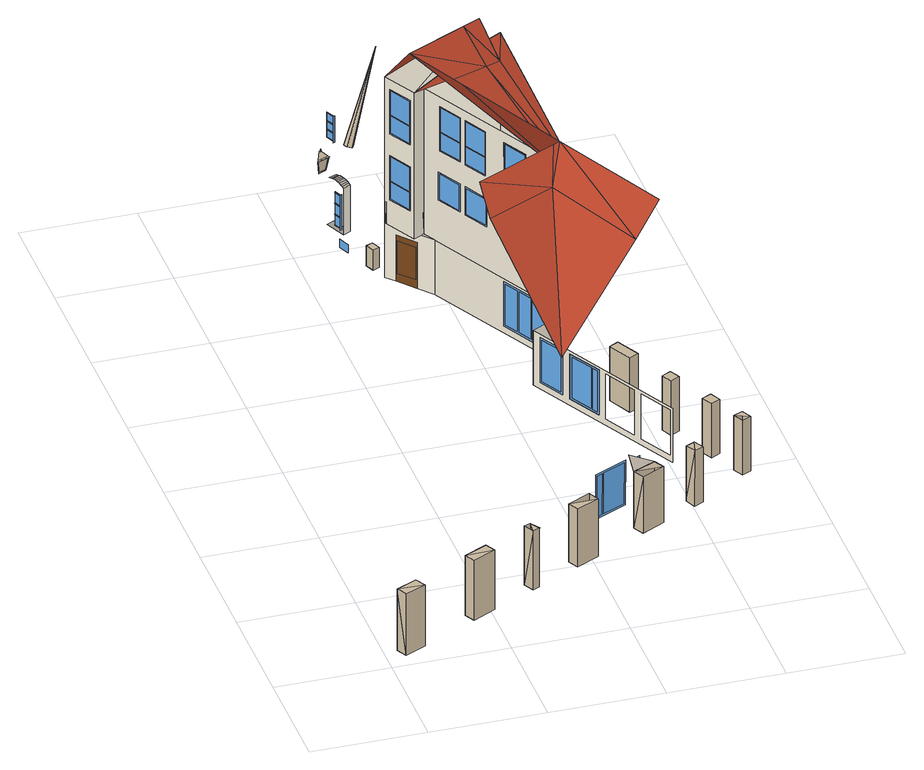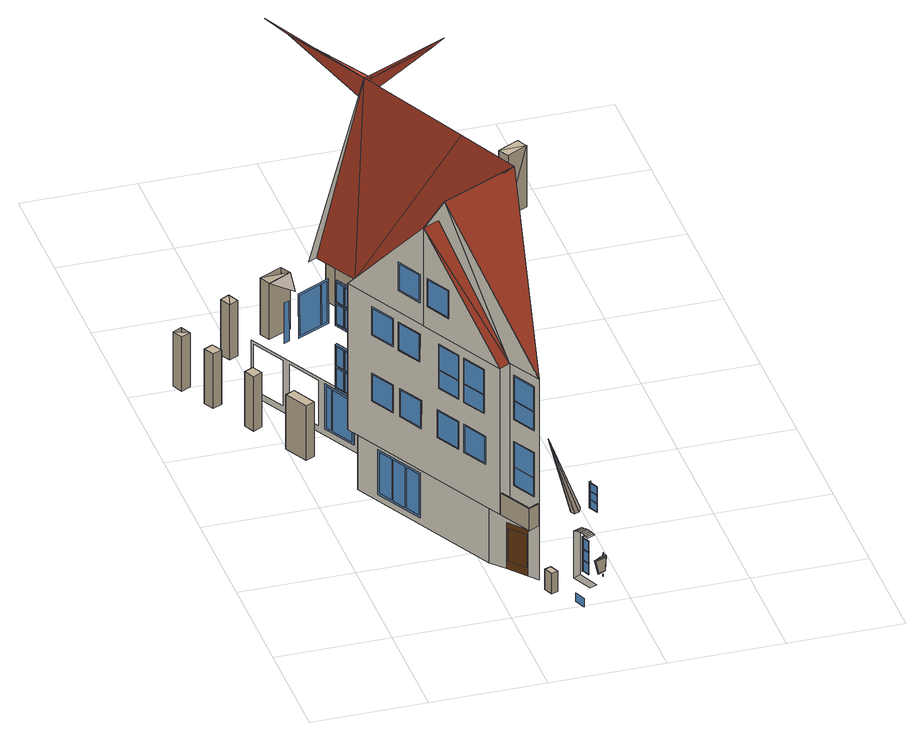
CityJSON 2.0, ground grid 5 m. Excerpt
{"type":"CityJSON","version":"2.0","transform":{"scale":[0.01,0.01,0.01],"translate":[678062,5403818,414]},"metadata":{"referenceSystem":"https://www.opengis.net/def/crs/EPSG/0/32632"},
"CityObjects":{
"building1":{"type":"Building","attributes":{"dataAvailable":"NotSufficient","measuredHeight":15.62},"children":["building1-1","building1-2"],"geometry":[{"type":"MultiSurface","lod":"3","boundaries":[[[0,1,2]],[[2,3,0]],[[0,4,1]],[[0,3,5]],[[6,7,8,9]],[[10,11,12,13],[7,6,9,8],[14,15,16,17]],[[15,14,17,16]],[[18,0,5]],[[0,18,4]],[[19,20,21]],[[18,5,22]],[[23,24,25]],[[21,20,26,27]],[[20,19,28]],[[29,30,31,32]],[[18,27,26]],[[33,20,28,34]],[[35,36,37,38]],[[36,33,39,40,38,37],[41,42,43,44],[45,46,47,48]],[[46,45,48,47],[49,50,51,52],[53,54,55,56]],[[43,42,41,44],[57,58,59,60],[61,62,63,64]],[[56,55,54,53]],[[64,63,62,61]],[[51,50,49,52]],[[59,58,57,60]],[[27,19,21]],[[33,34,39]],[[65,28,19]],[[66,67,68,69],[70,71,72,73]],[[72,71,70,73]],[[74,66,69,68,67,75,35,76,77,78]],[[28,65,34]],[[39,79,80,81,82,77,40]],[[34,65,83,39]],[[65,39,83]],[[84,85,86,87]],[[88,89,90,91,92],[87,86,85,84]],[[78,77,82]],[[39,83,93]],[[39,93,79]],[[27,18,94]],[[95,96,97,98]],[[99,100,101,102]],[[103,104,105,106],[100,99,102,101]],[[107,108,109,110],[111,112,113,114],[115,116,117,118]],[[113,112,111,114]],[[118,117,116,115]],[[119,120,121,122,123],[124,125,126,127,128],[98,97,96,95]],[[93,83,65]],[[126,125,124,128,127]],[[18,129,94]],[[130,65,19]],[[131,132,133,134],[135,136,137,138,139],[91,90,89,92],[140,141,142,143],[144,145,146,147]],[[79,93,148],[149,150,151,152]],[[153,154,155,156],[157,158,159,160],[161,162,163,164]],[[159,158,157,160]],[[164,163,162,161]],[[165,166,167,168],[169,170,171,172]],[[170,169,172,171]],[[132,173,174,133]],[[175,149,152,151],[176,177,178,179]],[[177,176,179,178]],[[130,19,27]],[[180,181,174,78,82,80,79,148,130],[182,183,184,185],[186,187,188,189],[167,166,165,168],[106,105,104,103],[190,191,192,193],[194,195,196,197],[109,108,107,110],[153,156,155,154]],[[173,74,78,174],[198,199,200,201]],[[93,65,130]],[[202,203,204,205]],[[195,206,207,208],[209,210,211,212]],[[210,209,212,211]],[[213,214,215,216],[217,218,219,220]],[[218,217,220,219]],[[221,222,223,224]],[[193,225,226,227],[222,221,224,223]],[[228,229,230,231]],[[199,200,201,198],[229,228,231,230],[203,202,205,204],[232,233,234,235]],[[93,130,148],[214,236,216,215]],[[237,238,239,240]],[[241,242,243,244]],[[245,246,247,248]],[[249,250,245,248]],[[247,246,251,252]],[[253,254,255,256]],[[257,258,253,256]],[[255,254,259,260]],[[238,237,261,262,263]],[[242,241,264,265,266]],[[239,240,267,268]],[[243,244,269,270]],[[234,233,232,235]],[[238,239,268,271]],[[242,243,270,272]],[[273,274,246,247]],[[275,276,250,249]],[[277,278,254,255]],[[279,280,258,257]],[[252,251,281,282]],[[248,245,283,284]],[[260,259,285,286]],[[256,253,287,288]],[[289,245,250,290]],[[291,251,246,292]],[[293,253,258,294]],[[295,259,254,296]],[[240,237,249,275,297,298,299,267]],[[244,241,257,279,300,301,302,269]],[[245,246,274,283]],[[246,251,281,274]],[[250,245,283,276]],[[253,254,278,287]],[[254,259,285,278]],[[258,253,287,280]],[[261,237,249,248,247,252,282,303,304,305,306,298,299,307]],[[264,241,257,256,255,260,286,308,309,310,311,301,302,312]],[[306,305,313,273,247,248,284,314]],[[311,310,315,277,255,256,288,316]],[[282,273,313,303]],[[286,277,315,308]],[[297,314,284,275]],[[300,316,288,279]],[[187,186,189,188],[317,318,319,320]],[[318,317,320,319]],[[183,182,185,184],[321,322,323,324]],[[322,321,324,323]],[[284,283,276,275]],[[282,281,274,273]],[[288,287,280,279]],[[286,285,278,277]],[[325,281,251,291]],[[326,283,245,289]],[[327,285,259,295]],[[328,287,253,293]],[[292,246,274,329]],[[290,250,276,330]],[[296,254,278,331]],[[294,258,280,332]],[[333,274,273,313]],[[334,276,275,297]],[[283,335,314,284]],[[281,336,303,282]],[[337,278,277,315]],[[338,280,279,300]],[[287,339,316,288]],[[285,340,308,286]],[[313,333,336,303]],[[297,334,335,314]],[[315,337,340,308]],[[300,338,339,316]],[[276,283,335,334]],[[281,336,333,274]],[[333,335,283,274]],[[280,287,339,338]],[[285,340,337,278]],[[337,339,287,278]],[[261,307,341,262]],[[264,312,342,265]],[[271,238,263,343]],[[272,242,266,344]],[[330,276,283,326]],[[329,274,281,325]],[[332,280,287,328]],[[331,278,285,327]],[[298,345,334,297]],[[305,346,333,313]],[[301,347,338,300]],[[310,348,337,315]],[[314,335,349,306]],[[303,336,350,304]],[[316,339,351,311]],[[308,340,352,309]],[[353,335,334,354]],[[355,336,333,356]],[[357,339,338,358]],[[359,340,337,360]],[[263,262,341,343],[291,292,329,325],[330,326,289,290],[361,362,353,354],[355,356,363,364]],[[266,265,342,344],[295,296,331,327],[332,328,293,294],[365,366,357,358],[359,360,367,368]],[[346,349,335,333]],[[350,346,333,336]],[[349,345,334,335]],[[348,351,339,337]],[[352,348,337,340]],[[351,347,338,339]],[[356,333,346,363]],[[27,369,180,130]],[[181,180,369,370]]],"semantics":{"surfaces":[{"type":"RoofSurface","klumMaterialClass":"Ceramic","klumMaterialIndex":"D201","materialUncertainty":0.3},{"type":"Window","@cityeditor:layer":"Unclassified.LoD3","frameKlumMaterialClass":"Wood","frameKlumMaterialIndex":"L001","paneMaterialClass":"Glass"},{"type":"OuterCeilingSurface"},{"type":"WallSurface"},{"type":"WallSurface","klumMaterialClass":"Plaster","klumMaterialIndex":"I202","materialUncertainty":0.3},{"type":"Door","frameKlumMaterialClass":"Wood","frameKlumMaterialIndex":"L001","paneMaterialClass":"Glass"},{"type":"RoofSurface"}],"values":[0,0,0,0,1,1,1,0,0,0,0,2,0,0,1,0,0,3,4,1,1,1,1,1,1,0,4,0,5,5,4,0,3,4,6,1,1,2,0,0,0,1,1,1,1,1,1,1,0,1,4,0,4,4,1,1,1,1,1,4,1,1,0,4,4,0,1,1,1,1,1,1,1,1,1,4,1,1,1,1,1,1,1,1,1,1,1,1,1,1,1,1,1,1,1,1,1,1,1,1,1,1,1,1,1,1,1,1,1,1,1,1,1,1,1,1,1,1,1,1,1,1,1,1,1,1,1,1,1,1,1,1,1,1,1,1,1,1,1,1,1,1,1,1,1,1,1,1,1,1,1,1,1,1,1,1,1,1,1,1,1,1,1,1,1,1,1,1,1,1,1,1,1,1,1,1,1,1,1,1,1,1,4,3]}}]},
"building1-1":{"type":"BuildingInstallation","attributes":{"@cityeditor:layer":"Unclassified.LoD3","klumMaterialClass":"Plaster","klumMaterialIndex":"I202","materialUncertainty":0.3,"relationToConstruction":"outside"},"parents":["building1"],"geometry":[{"type":"MultiSurface","lod":"3","boundaries":[[[371,372,25,373]],[[374,375,376]],[[377,378,379,380]],[[381,382,383,384]],[[385,386,387,388]],[[373,23,25]],[[389,390,391]],[[392,393,394]],[[395,396,397]],[[398,399,400,401]],[[402,403,404,405]],[[406,393,392]],[[407,408,409,410]],[[391,374,389]],[[411,396,395]],[[412,413,414]],[[379,415,416,378]],[[387,386,417]],[[418,401,398,419]],[[392,420,421]],[[422,399,400,423]],[[424,425,426,427]],[[391,428,429,389]],[[371,430,431,372]],[[432,23,431]],[[432,431,430]],[[422,423,418,419]],[[433,434,393,394]],[[374,376,435]],[[436,437,413,414]],[[381,403,404,382]],[[429,376,375,389]],[[438,436,414,412]],[[377,380,439,440]],[[413,437,441,442]],[[423,400,401,418]],[[443,444,445,409]],[[382,404,405,383]],[[446,447,396,397]],[[442,441,438,412]],[[448,449,447,446]],[[428,435,376,429]],[[419,398,399,422]],[[396,447,449,411]],[[372,431,23,25]],[[383,405,402,384]],[[386,425,388,385]],[[374,435,428,391]],[[411,449,448,395]],[[386,426,425]],[[430,371,373,450,432]],[[410,451,443,409]],[[393,434,420,406]],[[448,446,397,395]],[[408,452,451,410,407]],[[380,379,415,439]],[[388,425,424,387]],[[386,427,426]],[[444,452,408,445]],[[424,427,417,387]],[[392,406,420]],[[438,441,437,436]],[[433,421,420,434]],[[386,417,427]],[[440,416,378,377]],[[443,451,452,444]],[[439,415,416,440]],[[384,402,403,381]],[[392,421,433,394]]]}]},
"building1-2":{"type":"BuildingInstallation","attributes":{"klumMaterialClass":"Plaster","klumMaterialIndex":"I202","materialUncertainty":0.3,"relationToConstruction":"outside"},"parents":["building1"],"geometry":[{"type":"MultiSurface","lod":"3","boundaries":[[[453,454,80,82,455]],[[80,82,81]],[[77,76,38,40]],[[455,456,37,38,76]],[[81,80,454,36,37,456]],[[453,35,36,454]],[[82,81,456,455]],[[76,77,82,455]],[[453,455,76,35]],[[35,38,76]]]}]},
"building2":{"type":"Building","attributes":{"name":"building","dataAvailable":"Sufficient","opendrive_identifier_modelDate":"13-06-17","opendrive_identifier_modelName":"892_SAVe_Ingolstadt","opendrive_identifier_modelVendor":"3D Mapping Solutions","opendrive_identifier_roadObjectName":"building","opendrive_identifier_sourceFileName":"2019-11-29_SAVe_Ingolstadt_Prio5","opendrive_roadObject_dynamic":"false","opendrive_roadObject_orientation":"none","opendrive_roadObject_type":"BUILDING","opendrive_road_length":"211.9635830812","opendrive_road_rule":"RIGHTHANDTRAFFIC","measuredHeight":13.14},"children":["building2-1","building2-2","building2-3"],"geometry":[{"type":"MultiSurface","lod":"3","boundaries":[[[457,458,459,460]],[[461,462,463,464]],[[465,466,467,468]],[[469,470,471,472]],[[473,474,475,476]],[[477,478,479,480]],[[467,474,475,466]],[[478,479,458,459]],[[463,470,471,462]],[[481,482,483,484]],[[485,479,478,486]],[[487,475,474,488]],[[489,471,470,490]],[[491,459,458,492]],[[493,463,462,494]],[[495,467,466,496]],[[497,498,499,500],[485,486,491,492],[488,495,496,487],[490,493,494,489]],[[464,463,470,469]],[[468,467,474,473]],[[460,459,478,477]],[[486,478,459,491]],[[488,474,467,495]],[[490,470,463,493]],[[501,483,482,502]],[[503,504,505,506]],[[504,507,508,505]],[[507,509,510,508]],[[511,512,513,514,515]],[[509,516,517,510]],[[518,519,520,521]],[[516,522,523,517]],[[522,511,515,523]],[[512,524,525,513]],[[524,526,527,525]],[[526,528,529,527]],[[530,531,532,533]],[[534,535,536,537]],[[538,539,540,541]],[[542,543,544,545]],[[546,547,548,549]],[[550,551,552,553]],[[528,518,521,529]],[[536,539,540,535]],[[532,547,548,531]],[[543,544,551,552]],[[554,548,547]],[[532,531,555]],[[556,544,543]],[[557,540,539]],[[552,551,558]],[[536,535,559]],[[560,561,562,563]],[[564,565,566,567],[556,543,552,558],[547,532,555,554],[539,536,559,557]],[[533,532,547,546]],[[537,536,539,538]],[[553,552,543,542]],[[568,562,561,569]],[[570,571,572,573]]],"semantics":{"surfaces":[{"type":"Window","@cityeditor:layer":"Unclassified.LoD3"},{"type":"OuterCeilingSurface"},{"type":"OuterFloorSurface"},{"type":"WallSurface"}],"values":[0,0,0,0,0,0,0,0,0,0,0,0,0,0,0,0,0,0,0,0,0,0,0,0,1,1,1,1,1,2,1,1,1,1,1,0,0,0,0,0,0,3,0,0,0,0,0,0,0,0,0,0,0,0,0,0,0,0]}}]},
"building2-1":{"type":"BuildingInstallation","attributes":{"@cityeditor:layer":"Unclassified.LoD3","relationToConstruction":"outside"},"parents":["building2"],"geometry":[{"type":"MultiSurface","lod":"3","boundaries":[[[574,575,576,577,578]],[[579,580,581,582]],[[583,584,585,586]],[[587,588,589,590]],[[591,592,593,594]],[[588,595,596,589]],[[597,591,594,598]],[[599,600,601,602]],[[603,604,605,606,607]],[[595,608,609,596]],[[610,597,598]],[[608,611,612,609]],[[611,610,598,612]],[[601,613,614,602]],[[615,575,574,616],[617,600,599,618]],[[617,618,614,613]],[[619,620,621,592]],[[622,623,624,625]],[[626,627,628,629]],[[626,629,630]],[[631,626,630,632]],[[627,633,628]],[[634,635,636,637]],[[638,639,640,641]],[[623,642,583,624]],[[635,643,587,636]],[[632,644,604,603]],[[645,638,641,584]],[[642,645,584,583]],[[643,646,588,587]],[[647,619,592,591]],[[646,648,595,588]],[[649,647,591,597]],[[648,650,608,595]],[[649,597,610]],[[650,651,611,608]],[[651,649,610,611]],[[630,629,652]],[[632,630,652,653]],[[632,653,654]],[[655,656,644,632]],[[657,579,582,577,576]],[[600,617,613,601]],[[658,659,660,661]]]}]},
"building2-2":{"type":"BuildingInstallation","attributes":{"@cityeditor:layer":"Unclassified.LoD3","relationToConstruction":"outside"},"parents":["building2"],"geometry":[{"type":"MultiSurface","lod":"3","boundaries":[[[662,663,664,665]],[[663,662,666,667]],[[665,664,668,669]],[[667,666,669,668]],[[662,665,669,666]],[[664,663,667,668]]]}]},
"building2-3":{"type":"BuildingInstallation","attributes":{"@cityeditor:layer":"Unclassified.LoD3","relationToConstruction":"outside"},"parents":["building2"],"geometry":[{"type":"MultiSurface","lod":"3","boundaries":[[[670,671,672]],[[670,673,674,675]],[[670,676,671]],[[670,672,677]],[[670,675,676]],[[670,677,673]],[[678,671,672]],[[678,672,677]],[[678,673,674,675]],[[678,677,673]],[[678,675,676]],[[678,676,671]]]}]}
},
"vertices":[
[1010,1111,1478],[695,1075,1587],[705,964,1478],[886,577,1021],[1057,1250,1587],[1227,677,1458],[1092,759,301],[1115,770,301],[1114,770,107],[1091,758,107],[1083,755,311],[1232,826,310],[1230,826,96],[1081,754,97],[1124,775,301],[1123,774,107],[1221,821,106],[1223,822,300],[1088,1265,1587],[1037,2111,1431],[702,2063,1587],[841,2012,1456],[1344,735,1591],[1227,700,334],[1245,833,328],[1329,751,331],[838,1782,1587],[1302,1840,1021],[966,2191,1587],[1277,848,300],[1300,859,300],[1299,859,106],[1276,847,106],[811,2760,1021],[1044,2229,1587],[811,2760,324],[811,2760,427],[814,2755,427],[814,2755,324],[888,2612,1021],[888,2612,324],[877,2632,447],[877,2632,659],[824,2735,659],[824,2735,447],[877,2632,975],[824,2735,975],[824,2735,763],[877,2632,763],[826,2731,855],[875,2635,855],[875,2635,969],[826,2731,969],[875,2635,768],[875,2635,851],[826,2731,851],[826,2731,768],[826,2731,539],[875,2635,539],[875,2635,654],[826,2731,654],[875,2635,453],[875,2635,535],[826,2731,535],[826,2731,453],[1105,2146,1422],[911,2644,64],[845,2720,64],[845,2720,284],[911,2644,284],[849,2716,103],[907,2649,103],[907,2649,258],[849,2716,258],[966,2582,64],[811,2760,64],[815,2755,324],[923,2630,324],[966,2582,324],[937,2638,1021],[937,2638,427],[931,2635,427],[937,2638,324],[1064,2209,1487],[1171,1783,299],[1221,1687,301],[1221,1687,105],[1171,1783,105],[1226,1678,299],[1226,1678,95],[1166,1792,95],[1166,1792,309],[1226,1678,311],[1138,2248,1489],[1404,1643,1021],[1251,1630,299],[1301,1533,301],[1301,1533,105],[1251,1630,105],[978,2558,652],[1029,2458,652],[1029,2458,530],[978,2558,530],[975,2563,524],[975,2563,659],[1032,2453,659],[1032,2453,524],[979,2555,975],[1032,2453,975],[1032,2453,763],[979,2555,763],[981,2552,855],[1031,2456,855],[1031,2456,969],[981,2552,969],[1031,2456,768],[1031,2456,851],[981,2552,851],[981,2552,768],[1322,1492,312],[1322,1492,309],[1322,1492,95],[1246,1639,95],[1246,1639,309],[1306,1524,299],[1306,1524,105],[1318,1501,105],[1318,1501,302],[1306,1524,301],[1441,1662,1021],[1339,1859,1021],[1517,1116,64],[1149,1826,64],[1149,1826,324],[1517,1116,324],[1321,1494,95],[1321,1494,309],[1321,1494,312],[1245,1640,309],[1245,1640,95],[1434,1276,95],[1510,1129,95],[1510,1129,309],[1434,1276,309],[1339,1458,95],[1415,1311,95],[1415,1311,309],[1339,1458,309],[1138,2248,1021],[1072,2376,1259],[1073,2375,1122],[1129,2266,1123],[1129,2266,1259],[1046,2427,975],[1099,2324,975],[1099,2324,763],[1046,2427,763],[1047,2424,855],[1097,2328,855],[1097,2328,969],[1047,2424,969],[1097,2328,769],[1097,2328,851],[1047,2424,851],[1047,2424,769],[1046,2427,524],[1046,2427,659],[1103,2316,659],[1103,2316,524],[1100,2322,652],[1049,2421,652],[1049,2421,530],[1100,2322,530],[1312,1911,64],[1312,1911,324],[1072,2376,1123],[1126,2272,1252],[1075,2371,1252],[1075,2371,1130],[1126,2272,1130],[1339,1859,430],[1339,1859,324],[1219,2092,975],[1219,2092,839],[1276,1982,839],[1276,1982,975],[1219,2092,659],[1219,2092,524],[1276,1982,524],[1276,1982,659],[1205,2119,838],[1205,2119,974],[1148,2230,974],[1148,2228,838],[1144,2237,659],[1145,2235,523],[1201,2126,524],[1201,2126,659],[1147,2231,95],[1259,2014,95],[1259,2014,309],[1147,2231,309],[1183,2161,105],[1183,2161,299],[1151,2222,299],[1151,2222,105],[1145,2235,658],[1202,2124,658],[1202,2124,523],[1199,2130,652],[1148,2229,652],[1148,2229,529],[1199,2130,529],[1148,2230,1123],[1148,2230,1259],[1205,2119,1259],[1205,2119,1123],[1202,2125,1252],[1151,2224,1252],[1151,2224,1130],[1202,2125,1130],[1151,2222,967],[1203,2123,967],[1203,2123,844],[1151,2222,844],[1148,2228,973],[1206,2118,973],[1206,2118,838],[1218,2093,299],[1188,2152,299],[1188,2152,105],[1218,2093,105],[1223,2085,105],[1223,2085,299],[1254,2023,299],[1254,2023,105],[1148,2228,1122],[1301,1822,758],[1301,1822,749],[1297,1820,749],[1297,1820,756],[1301,1822,453],[1301,1822,443],[1297,1820,443],[1297,1820,451],[1306,1822,852],[1306,1822,861],[1302,1820,861],[1302,1820,852],[1302,1820,758],[1306,1822,758],[1306,1822,955],[1302,1820,955],[1306,1822,547],[1306,1822,556],[1302,1820,556],[1302,1820,547],[1302,1820,453],[1306,1822,453],[1306,1822,650],[1302,1820,650],[1301,1822,964],[1309,1826,964],[1309,1826,749],[1301,1822,659],[1309,1826,659],[1309,1826,443],[1342,1734,756],[1342,1734,749],[1342,1734,451],[1342,1734,443],[1346,1736,749],[1346,1736,443],[1323,1780,861],[1327,1782,861],[1323,1780,758],[1327,1782,758],[1323,1780,556],[1327,1782,556],[1323,1780,453],[1327,1782,453],[1327,1782,955],[1323,1780,955],[1327,1782,852],[1323,1780,852],[1327,1782,650],[1323,1780,650],[1327,1782,547],[1323,1780,547],[1310,1824,852],[1310,1824,758],[1310,1824,955],[1310,1824,861],[1310,1824,547],[1310,1824,453],[1310,1824,650],[1310,1824,556],[1324,1778,758],[1345,1738,758],[1346,1736,758],[1324,1778,453],[1345,1738,453],[1346,1736,453],[1324,1778,955],[1345,1738,955],[1345,1738,861],[1345,1738,852],[1346,1736,964],[1324,1778,650],[1345,1738,650],[1345,1738,556],[1345,1738,547],[1346,1736,659],[1324,1778,861],[1324,1778,852],[1324,1778,556],[1324,1778,547],[1273,1988,652],[1222,2087,652],[1222,2087,530],[1273,1988,530],[1273,1988,968],[1222,2087,968],[1222,2087,846],[1273,1988,846],[1331,1784,955],[1331,1784,852],[1331,1784,650],[1331,1784,547],[1331,1784,861],[1331,1784,758],[1331,1784,556],[1331,1784,453],[1328,1780,861],[1328,1780,758],[1328,1780,852],[1328,1780,955],[1328,1780,556],[1328,1780,453],[1328,1780,547],[1328,1780,650],[1354,1740,964],[1354,1740,659],[1354,1740,749],[1354,1740,443],[1349,1740,758],[1349,1740,861],[1349,1740,453],[1349,1740,556],[1349,1740,852],[1349,1740,955],[1349,1740,547],[1349,1740,650],[1332,1782,852],[1332,1782,758],[1332,1782,955],[1332,1782,861],[1332,1782,547],[1332,1782,453],[1332,1782,650],[1332,1782,556],[1353,1742,758],[1353,1742,852],[1353,1742,861],[1353,1742,955],[1353,1742,453],[1353,1742,547],[1353,1742,556],[1353,1742,650],[1302,1840,430],[1302,1840,324],
[1353,704,64],[1329,751,64],[1353,704,333],[709,382,345],[685,429,344],[685,429,64],[1717,1125,64],[1717,1125,324],[1676,1105,324],[1676,1105,64],[1501,1542,64],[1460,1522,64],[1408,1627,64],[1448,1647,64],[63,104,357],[57,116,357],[173,114,355],[81,68,357],[715,444,343],[742,399,344],[738,397,344],[1509,782,330],[1526,849,327],[1549,802,329],[519,288,348],[393,283,350],[495,334,348],[1586,1379,324],[1610,1332,324],[1569,1311,324],[1546,1358,324],[1448,1647,324],[1501,1542,324],[1460,1522,324],[1408,1627,324],[1485,829,328],[910,528,341],[905,539,341],[1030,543,339],[928,492,341],[417,236,350],[1799,967,324],[1735,994,324],[1776,1014,324],[1652,1152,324],[1693,1172,324],[149,161,355],[1546,1358,64],[1586,1379,64],[1485,829,64],[1508,782,64],[1610,1332,64],[1569,1311,64],[173,114,64],[80,68,64],[57,115,64],[149,161,64],[738,397,64],[715,444,64],[1251,653,64],[1227,700,64],[1251,653,334],[1549,802,64],[1526,849,64],[709,382,64],[1776,1014,64],[1735,994,64],[1799,967,64],[1652,1152,64],[1693,1172,64],[1758,947,64],[1758,947,324],[1030,543,64],[1007,590,64],[1007,590,339],[495,334,64],[393,283,64],[519,288,64],[417,236,64],[1339,697,333],[928,492,64],[905,539,64],
[860,2786,324],[860,2786,427],[863,2780,324],[858,2778,427],
[669,2982,359],[671,2982,359],[684,2952,359],[682,2951,359],[669,2982,253],[671,2982,253],[684,2952,253],[682,2951,253],[669,2982,306],[671,2982,306],[684,2952,306],[682,2951,306],[682,2951,202],[684,2952,202],[671,2982,202],[669,2982,202],[682,2951,255],[684,2952,255],[671,2982,255],[669,2982,255],[682,2951,308],[684,2952,308],[671,2982,308],[669,2982,308],[680,2946,365],[687,2949,365],[687,2949,197],[680,2946,197],[672,2983,308],[685,2953,308],[672,2983,255],[685,2953,255],[672,2983,202],[685,2953,202],[685,2953,359],[672,2983,359],[685,2953,253],[672,2983,253],[685,2953,306],[672,2983,306],[686,2951,200],[671,2984,200],[671,2984,361],[686,2951,361],[688,2949,197],[688,2949,365],[690,3033,409],[693,3026,411],[660,3012,411],[657,3019,409],[696,3018,413],[664,3004,413],[700,3011,415],[667,2997,415],[710,2986,414],[714,2978,412],[682,2963,412],[680,2967,413],[678,2972,414],[703,3003,415],[670,2989,415],[725,2954,178],[684,3047,178],[651,3032,178],[692,2939,178],[707,2995,415],[674,2980,415],[718,2969,409],[685,2955,409],[721,2961,406],[689,2947,406],[725,2954,401],[692,2939,401],[664,3081,640],[666,3082,640],[683,3045,640],[681,3044,640],[664,3081,600],[666,3082,600],[683,3045,600],[681,3044,600],[681,3044,562],[683,3045,562],[666,3082,562],[664,3081,562],[681,3044,642],[683,3045,642],[666,3082,642],[664,3081,642],[681,3044,602],[683,3045,602],[666,3082,602],[664,3081,602],[664,3081,680],[666,3082,680],[683,3045,680],[681,3044,680],[667,3082,602],[667,3082,640],[667,3082,642],[667,3082,562],[667,3082,680],[667,3082,600],[679,3038,684],[685,3041,684],[685,3041,558],[679,3038,558],[684,3043,560],[666,3084,560],[666,3084,681],[684,3043,681],[686,3041,558],[686,3041,684],[698,3014,110],[720,2964,110],[720,2964,70],[698,3014,70],
[652,3161,396],[706,3184,396],[707,3182,396],[651,3157,396],[650,3160,396],[701,3185,402],[673,3193,426],[667,3191,426],[655,3164,402],[673,3191,432],[673,3191,433],[671,3190,433],[671,3190,432],[673,3191,422],[673,3190,422],[672,3189,422],[671,3190,422],[673,3190,427],[673,3191,428],[671,3190,428],[672,3189,427],[673,3190,423],[672,3189,423],[673,3190,426],[672,3189,426],[661,3173,336],[691,3186,336],[690,3187,337],[660,3174,337],[673,3190,325],[673,3190,332],[672,3190,332],[672,3190,327],[672,3190,325],[674,3190,424],[672,3189,424],[674,3190,426],[674,3190,425],[672,3189,425],[701,3184,392],[655,3164,392],[693,3188,332],[658,3172,332],[701,3183,392],[656,3163,392],[674,3192,428],[673,3192,429],[672,3191,429],[673,3192,430],[674,3192,431],[673,3191,431],[672,3191,430],[673,3191,324],[673,3191,323],[674,3192,323],[674,3192,324],[674,3191,324],[673,3191,325],[674,3191,325],[673,3192,323],[673,3192,421],[674,3192,421],[673,3191,421],[672,3191,421],[674,3192,434],[674,3192,435],[672,3191,435],[673,3191,434],[674,3192,432],[674,3192,422],[674,3191,332],[674,3192,433],[675,3192,422],[675,3192,427],[675,3191,423],[675,3191,426],[675,3191,424],[675,3191,425],[675,3192,324],[675,3192,325],[675,3191,325],[676,3192,325],[676,3192,332],[708,3183,396],[704,3187,393],[693,3190,336],[692,3190,336],[703,3187,393],
[810,2835,64],[782,2823,64],[764,2863,64],[792,2875,64],[810,2835,161],[782,2823,161],[764,2863,161],[792,2875,161],
[739,3022,552],[757,3020,539],[747,3039,539],[717,3022,552],[722,3012,552],[727,3003,552],[747,3002,545],[727,3040,546],[872,3088,953]
]}
